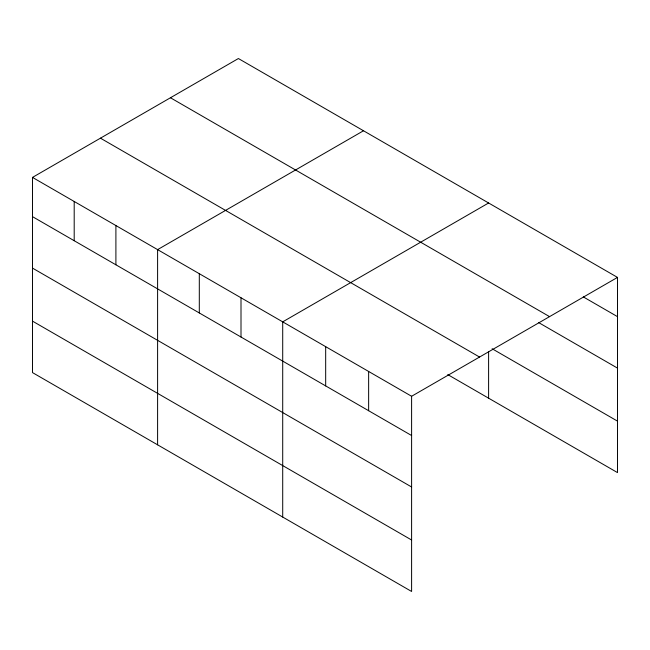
<?xml version="1.0" encoding="UTF-8"?>
<svg xmlns="http://www.w3.org/2000/svg" width="650" height="650" viewBox="0 0 650 650"><rect width="100%" height="100%" fill="white"/><g stroke="black" fill="none" stroke-linecap="round" stroke-linejoin="round"><path stroke-width="0.97" d="M447.777 374.603L617.5 472.599L617.5 277.404L238.396 58.533L32.5 177.401L32.5 372.596L411.604 591.467L411.604 396.273L32.5 177.401M363.504 130.756L157.601 249.632L157.601 444.827M488.605 202.987L282.709 321.856L282.709 517.051M411.604 396.273L617.5 277.404M583.302 296.904L617.5 316.648M170.454 97.76L549.551 316.631M538.582 322.546L617.5 368.111M492.115 348.741L617.5 421.135M100.449 138.174L479.546 357.045M32.5 216.645L411.604 435.524M32.5 268.109L411.604 486.988M32.5 321.132L411.604 540.004M488.605 351.764L488.605 398.182M368.639 371.467L368.639 410.719M325.674 346.661L325.674 385.913M241.004 297.781L241.004 337.025M199.306 273.707L199.306 312.951M115.903 225.558L115.903 264.802M74.197 201.484L74.197 240.727"/></g></svg>
